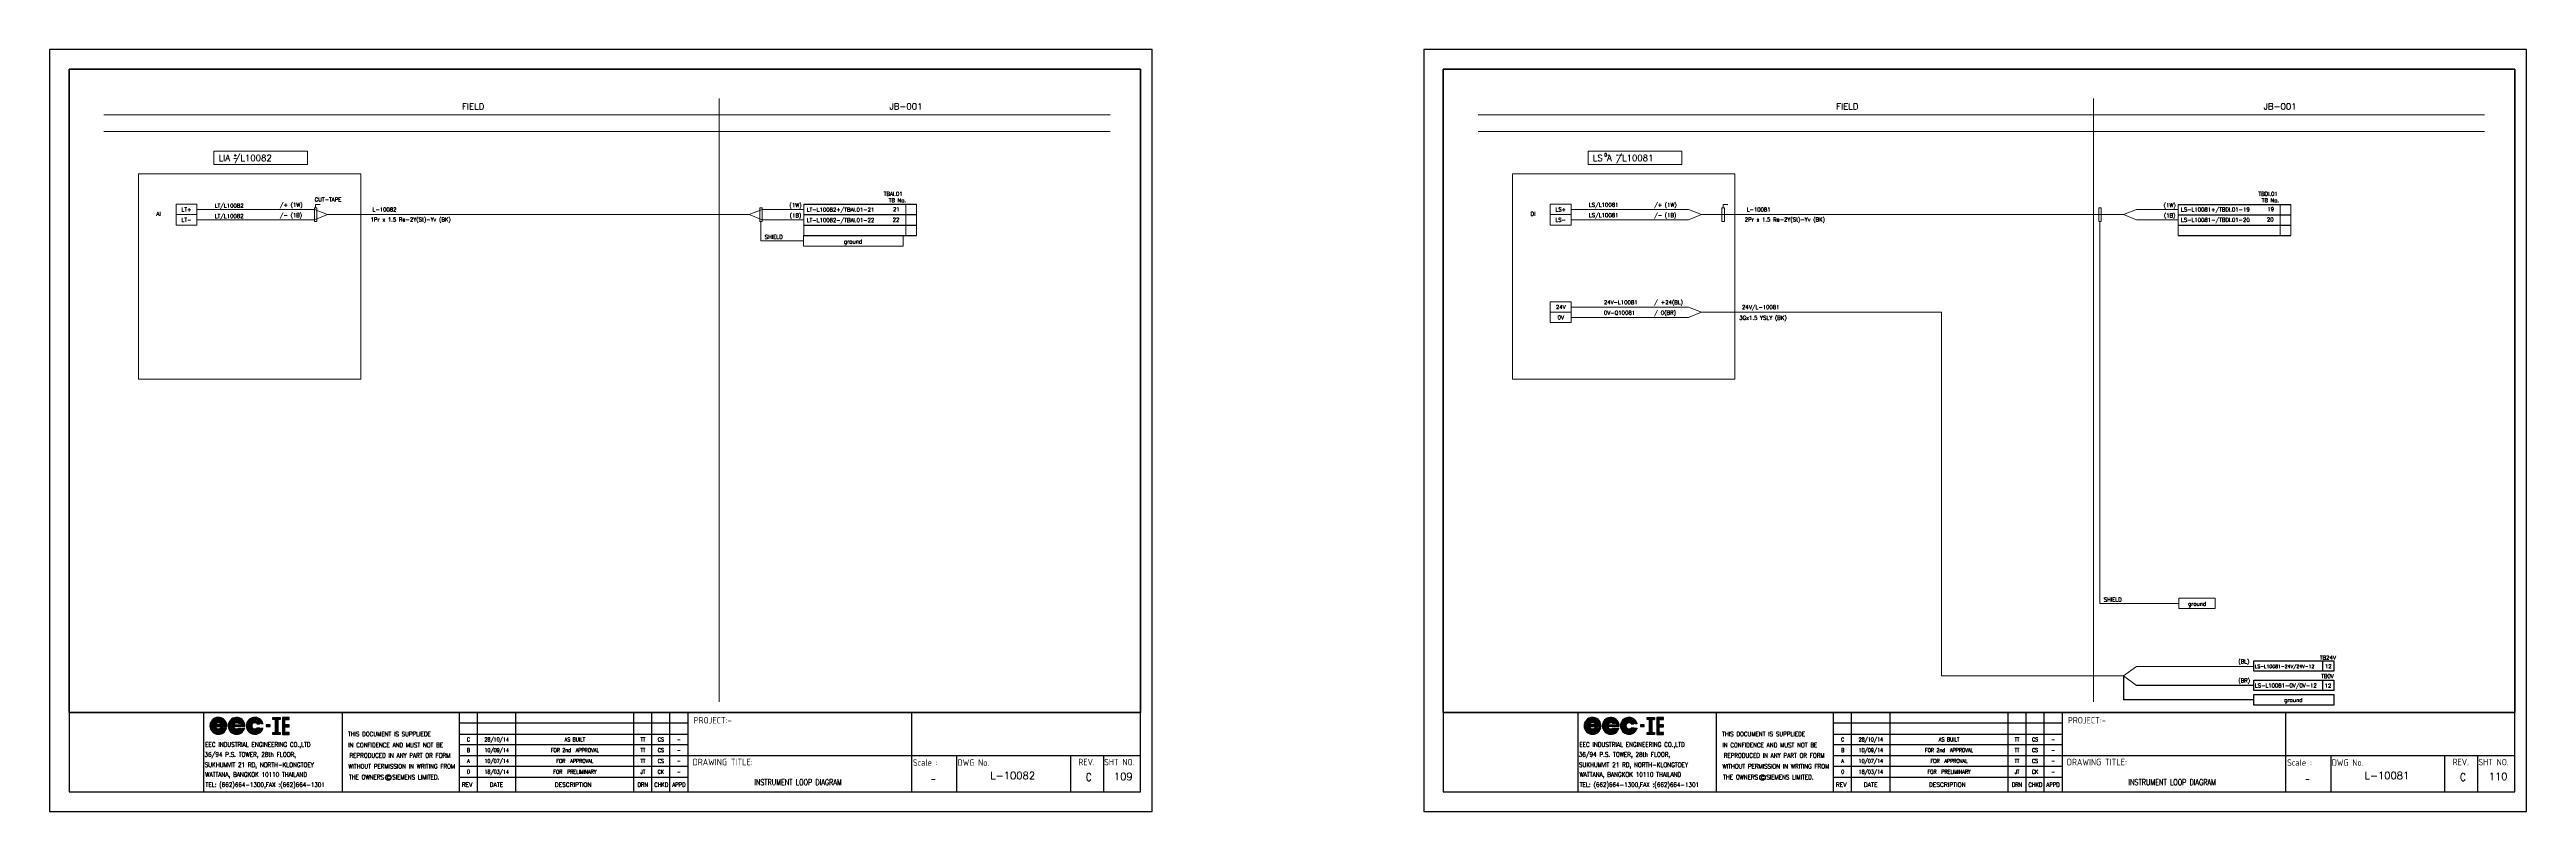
# Model space of a CAD drawing. Header units: millimetres. Extents: x -14942 to 24072, y -50285 to 2207.
# Drawn here: x 5844 to 6794, y -1557 to -1264 of the extents above; entities that cross this region are included whole.
import ezdxf
from ezdxf.enums import TextEntityAlignment as Align

# ---------------------------------------------------------------- set-up
doc = ezdxf.new("R2010")
doc.units = ezdxf.units.MM
doc.header["$MEASUREMENT"] = 0
doc.layers.get('0').update_dxf_attribs({"linetype": 'CONTINUOUS'})
for name, color, linetype in [('52049_PAPER A4$0$Frame_A1', 253, 'CONTINUOUS'), ('BORDER', 3, 'CONTINUOUS'), ('INSTRU', 4, 'CONTINUOUS'), ('INSTRUMENT', 1, 'CONTINUOUS'), ('LINE', 3, 'CONTINUOUS'), ('TEXT', 2, 'CONTINUOUS')]:
    doc.layers.add(name, color=color, linetype=linetype)
doc.styles.add('52049_PAPER A4$0$ISO Proportional', font='isocp.shx')
doc.styles.add('52049_PAPER A4$0$ROMANS', font='isocp.shx')
doc.styles.add('52049_PAPER A4$0$Romans-title', font='romans.shx')
doc.styles.add('ROMANS', font='romans')

# ---------------------------------------------------------------- blocks, each defined once
blk = doc.blocks.new('52049_PAPER A4$0$eec-ie')
at = {"layer": '52049_PAPER A4$0$Frame_A1', "color": 0, "lineweight": -3}
for p, q in [((0, 0), (0.87, 0.87)), ((0, -0.08), (0.3, 0.22)), ((0, -0.16), (0.26, 0.1)), ((0, -0.23), (0.24, 0)), ((0.01, 0.09), (0.78, 0.86)), ((0.04, 0.2), (0.68, 0.83)), ((0.09, 0.32), (0.55, 0.78)), ((0.26, 0.57), (0.3, 0.62)), ((0.34, -0.12), (1, 0.53)), ((0.35, -0.04), (0.92, 0.53)), ((0.35, -0.19), (1.07, 0.52)), ((0.36, 0.05), (0.82, 0.51)), ((0.37, -0.26), (0.66, 0.04)), ((0.39, -0.32), (0.74, 0.04)), ((0.4, 0.17), (0.7, 0.47)), ((0.41, -0.37), (0.82, 0.04)), ((1.69, 0.04), (0.64, 0.04)), ((0.65, 0.57), (0.96, 0.88)), ((0.68, -0.17), (0.9, 0.04)), ((0.76, -0.17), (0.98, 0.04)), ((0.77, 0.62), (1.03, 0.88)), ((0.84, -0.17), (1.05, 0.04)), ((0.87, 0.64), (1.1, 0.87)), ((0.87, 0.25), (1.13, 0.51)), ((0.92, -0.17), (1.13, 0.04)), ((0.95, 0.64), (1.17, 0.86)), ((0.96, 0.26), (1.19, 0.49)), ((1, -0.17), (1.21, 0.04)), ((1.03, 0.64), (1.23, 0.84)), ((1.03, 0.25), (1.24, 0.46)), ((1.07, -0.17), (1.29, 0.04)), ((1.09, 0.24), (1.29, 0.44)), ((1.1, 0.63), (1.29, 0.82)), ((1.15, 0.21), (1.34, 0.4)), ((1.15, -0.17), (1.37, 0.04)), ((1.16, 0.62), (1.35, 0.8)), ((1.19, 0.18), (1.38, 0.37)), ((1.22, 0.6), (1.4, 0.78)), ((1.22, 0.15), (1.54, 0.15)), ((1.23, -0.17), (1.44, 0.04)), ((1.25, 0.15), (1.42, 0.33)), ((1.28, 0.57), (1.45, 0.75)), ((1.31, -0.17), (1.52, 0.04)), ((1.32, 0.15), (1.46, 0.29)), ((1.33, 0.55), (1.5, 0.72)), ((1.38, 0.52), (1.54, 0.69)), ((1.39, -0.17), (1.6, 0.04)), ((1.4, 0.15), (1.49, 0.24)), ((1.42, 0.49), (1.59, 0.65)), ((1.46, 0.45), (1.63, 0.62)), ((1.46, -0.17), (1.68, 0.04)), ((1.48, 0.15), (1.52, 0.19)), ((1.5, 0.41), (1.67, 0.58)), ((1.54, 0.37), (1.71, 0.54)), ((1.54, -0.17), (1.9, 0.18)), ((1.57, 0.33), (1.74, 0.49)), ((1.6, 0.28), (1.77, 0.45)), ((1.62, -0.17), (1.91, 0.12)), ((1.63, 0.23), (1.8, 0.4)), ((1.65, 0.17), (1.83, 0.35)), ((1.67, 0.11), (1.86, 0.3)), ((1.69, 0.05), (1.88, 0.24)), ((1.7, -0.17), (1.93, 0.06)), ((2.09, -0.09), (2.37, 0.19)), ((2.1, -0.01), (2.51, 0.41)), ((2.1, -0.17), (2.34, 0.08)), ((2.11, 0.08), (2.88, 0.86)), ((2.13, 0.18), (2.78, 0.83)), ((2.18, 0.31), (2.65, 0.78)), ((2.31, 0.52), (2.45, 0.65)), ((2.44, -0.05), (3.02, 0.52)), ((2.44, -0.13), (3.1, 0.52)), ((2.45, -0.2), (2.78, 0.13)), ((2.46, 0.04), (2.93, 0.51)), ((2.46, -0.26), (2.76, 0.04)), ((2.48, -0.32), (2.84, 0.04)), ((2.49, 0.15), (2.81, 0.47)), ((2.56, 0.45), (2.97, 0.87)), ((2.72, -0.17), (2.92, 0.04)), ((2.73, 0.04), (3.79, 0.04)), ((2.77, 0.59), (3.06, 0.87)), ((2.79, -0.17), (3, 0.04)), ((2.84, 0.19), (3.17, 0.51)), ((2.87, -0.17), (3.08, 0.04)), ((2.89, 0.63), (3.13, 0.87)), ((2.95, -0.17), (3.15, 0.04)), ((2.98, 0.64), (3.2, 0.86)), ((2.98, 0.26), (3.23, 0.5)), ((3.03, -0.17), (3.23, 0.04)), ((3.06, 0.65), (3.27, 0.85)), ((3.07, 0.26), (3.29, 0.48)), ((3.11, -0.17), (3.31, 0.04)), ((3.14, 0.64), (3.33, 0.83)), ((3.14, 0.25), (3.34, 0.46)), ((3.18, -0.17), (3.39, 0.04)), ((3.2, 0.24), (3.39, 0.43)), ((3.21, 0.63), (3.39, 0.81)), ((3.25, 0.21), (3.44, 0.4)), ((3.26, -0.17), (3.47, 0.04)), ((3.27, 0.62), (3.44, 0.79)), ((3.29, 0.18), (3.48, 0.36)), ((3.62, 0.16), (3.31, 0.16)), ((3.33, 0.6), (3.5, 0.77)), ((3.34, -0.17), (3.54, 0.04)), ((3.36, 0.16), (3.52, 0.32)), ((3.38, 0.57), (3.55, 0.74)), ((3.42, -0.17), (3.62, 0.04)), ((3.43, 0.55), (3.59, 0.71)), ((3.43, 0.16), (3.55, 0.28)), ((3.48, 0.52), (3.64, 0.68)), ((3.5, -0.17), (3.7, 0.04)), ((3.51, 0.16), (3.58, 0.23)), ((3.52, 0.48), (3.68, 0.64)), ((3.57, 0.45), (3.72, 0.61)), ((3.57, -0.17), (3.78, 0.04)), ((3.59, 0.16), (3.61, 0.18)), ((3.6, 0.41), (3.76, 0.57)), ((3.64, 0.37), (3.8, 0.53)), ((3.65, -0.17), (3.99, 0.17)), ((3.67, 0.32), (3.83, 0.48)), ((3.7, 0.27), (3.87, 0.44)), ((3.73, 0.22), (3.9, 0.39)), ((3.73, -0.17), (4, 0.11)), ((3.75, 0.17), (3.92, 0.34)), ((3.77, 0.11), (3.95, 0.28)), ((3.79, 0.05), (3.97, 0.23)), ((3.81, -0.17), (4.02, 0.04)), ((4.18, -0.03), (4.57, 0.36)), ((4.18, -0.11), (4.47, 0.18)), ((4.18, -0.18), (4.43, 0.07)), ((4.19, 0.06), (5, 0.86)), ((4.21, 0.16), (4.9, 0.84)), ((4.25, 0.28), (4.78, 0.8)), ((4.34, 0.45), (4.61, 0.71)), ((4.53, -0.15), (5.2, 0.53)), ((4.53, -0.07), (5.13, 0.53)), ((4.54, 0.02), (5.04, 0.52)), ((4.54, -0.22), (4.86, 0.1)), ((4.57, 0.12), (4.93, 0.49)), ((4.69, 0.48), (5.08, 0.87)), ((4.69, 0.32), (4.73, 0.37)), ((4.88, 0.59), (5.16, 0.88)), ((4.96, 0.2), (5.27, 0.52)), ((4.99, 0.63), (5.24, 0.87)), ((5.08, 0.64), (5.31, 0.86)), ((5.09, 0.25), (5.33, 0.5)), ((5.16, 0.64), (5.37, 0.85)), ((5.17, 0.26), (5.39, 0.48)), ((5.24, 0.64), (5.43, 0.83)), ((5.24, 0.25), (5.44, 0.46)), ((5.3, 0.63), (5.49, 0.82)), ((5.3, 0.23), (5.49, 0.43)), ((5.35, 0.2), (5.54, 0.39)), ((5.37, 0.61), (5.55, 0.79)), ((5.39, 0.17), (5.58, 0.36)), ((5.4, 0.15), (5.72, 0.15)), ((5.42, 0.59), (5.6, 0.77)), ((5.46, 0.15), (5.62, 0.32)), ((5.48, 0.57), (5.65, 0.74)), ((5.53, 0.54), (5.7, 0.71)), ((5.53, 0.15), (5.65, 0.27)), ((5.58, 0.51), (5.74, 0.68)), ((5.61, 0.15), (5.68, 0.23)), ((5.62, 0.47), (5.79, 0.64)), ((5.66, 0.44), (5.83, 0.6)), ((5.69, 0.15), (5.71, 0.18)), ((5.7, 0.4), (5.87, 0.56)), ((5.73, 0.36), (5.9, 0.52)), ((5.77, 0.31), (5.94, 0.48)), ((5.8, 0.26), (5.97, 0.43)), ((5.82, 0.21), (6, 0.38)), ((5.85, 0.15), (6.02, 0.33)), ((6.09, 0.15), (5.85, 0.15)), ((5.92, 0.15), (6.05, 0.28)), ((6, 0.15), (6.07, 0.22)), ((6.08, 0.15), (6.09, 0.16)), ((6.9, 0.04), (6.46, 0.04)), ((6.46, 0.04), (6.46, -0.18)), ((6.46, -0.01), (6.51, 0.04)), ((6.46, -0.09), (6.59, 0.04)), ((6.46, -0.17), (6.66, 0.04)), ((6.52, -0.18), (6.74, 0.04)), ((6.6, -0.18), (6.82, 0.04)), ((6.68, -0.18), (6.9, 0.04)), ((6.9, -0.18), (6.9, 0.04)), ((7.23, 0.68), (7.41, 0.86)), ((7.27, 0.64), (7.49, 0.86)), ((7.35, 0.64), (7.57, 0.86)), ((7.43, 0.64), (7.65, 0.86)), ((7.5, 0.64), (7.72, 0.86)), ((7.51, 0.57), (7.8, 0.86)), ((7.51, 0.49), (7.88, 0.86)), ((7.51, 0.41), (7.96, 0.86)), ((7.51, 0.34), (7.78, 0.61)), ((7.51, 0.26), (7.78, 0.53)), ((7.51, 0.18), (7.78, 0.45)), ((7.51, 0.1), (7.78, 0.38)), ((7.51, 0.02), (7.78, 0.3)), ((7.51, -0.05), (7.78, 0.22)), ((7.51, -0.13), (7.78, 0.14)), ((7.51, -0.21), (7.78, 0.07)), ((7.82, 0.64), (8.04, 0.86)), ((7.89, 0.64), (8.06, 0.81)), ((7.97, 0.64), (8.06, 0.73)), ((8.05, 0.64), (8.06, 0.65)), ((8.33, 0.46), (8.74, 0.86)), ((8.33, 0.54), (8.66, 0.86)), ((8.33, 0.38), (8.82, 0.86)), ((8.33, 0.69), (8.5, 0.86)), ((8.33, 0.62), (8.58, 0.86)), ((8.33, 0.3), (8.61, 0.58)), ((8.33, 0.23), (8.61, 0.5)), ((8.33, 0.15), (8.61, 0.42)), ((8.33, 0.07), (8.61, 0.35)), ((8.33, -0.01), (8.61, 0.27)), ((8.33, -0.09), (8.61, 0.19)), ((8.33, -0.16), (8.61, 0.11)), ((8.33, -0.24), (8.61, 0.03)), ((8.33, -0.4), (8.74, 0.01)), ((8.33, -0.32), (8.66, 0.01)), ((8.33, -0.48), (8.82, 0.01)), ((8.67, 0.64), (8.89, 0.86)), ((8.68, -0.21), (8.9, 0.01)), ((8.75, 0.64), (8.97, 0.86)), ((8.75, -0.21), (8.97, 0.01)), ((8.83, 0.64), (9.05, 0.86)), ((8.83, -0.21), (9.05, 0.01)), ((8.91, 0.64), (9.11, 0.84)), ((8.99, 0.64), (9.11, 0.76)), ((9.06, 0.64), (9.11, 0.69)), ((0.02, -0.3), (0.23, -0.08)), ((0.03, -0.36), (0.23, -0.16)), ((0.05, -0.42), (0.24, -0.23)), ((0.07, -0.47), (0.26, -0.29)), ((0.1, -0.53), (0.27, -0.35)), ((0.12, -0.58), (0.3, -0.4)), ((0.15, -0.63), (0.32, -0.46)), ((0.19, -0.67), (0.35, -0.5)), ((0.22, -0.72), (0.39, -0.55)), ((0.26, -0.76), (0.42, -0.59)), ((0.3, -0.8), (0.46, -0.63)), ((0.34, -0.83), (0.5, -0.67)), ((0.38, -0.87), (0.55, -0.7)), ((0.42, -0.9), (0.59, -0.73)), ((0.44, -0.42), (0.64, -0.22)), ((0.47, -0.47), (0.66, -0.27)), ((0.47, -0.93), (0.65, -0.76)), ((0.5, -0.51), (0.69, -0.32)), ((0.52, -0.96), (0.7, -0.78)), ((0.54, -0.55), (0.73, -0.36)), ((0.58, -0.59), (0.78, -0.39)), ((0.58, -0.98), (0.76, -0.8)), ((0.62, -0.17), (1.94, -0.17)), ((0.63, -0.62), (0.83, -0.42)), ((0.63, -1.01), (0.82, -0.82)), ((0.68, -0.65), (0.89, -0.44)), ((0.69, -1.03), (0.89, -0.83)), ((0.73, -0.67), (0.96, -0.45)), ((0.75, -1.04), (0.96, -0.83)), ((0.79, -0.69), (1.04, -0.44)), ((0.82, -1.05), (1.04, -0.83)), ((0.85, -0.71), (1.19, -0.37)), ((0.89, -1.06), (1.14, -0.81)), ((0.92, -0.72), (1.29, -0.34)), ((0.96, -1.07), (1.25, -0.77)), ((1, -0.72), (1.37, -0.34)), ((1.04, -1.06), (1.76, -0.34)), ((1.09, -0.71), (1.45, -0.34)), ((1.13, -1.05), (1.84, -0.34)), ((1.2, -0.67), (1.53, -0.34)), ((1.54, -0.34), (1.22, -0.34)), ((1.23, -1.03), (1.9, -0.36)), ((1.35, -0.99), (1.86, -0.48)), ((1.53, -0.88), (1.76, -0.66)), ((1.65, -0.38), (1.68, -0.34)), ((1.91, -0.34), (1.66, -0.34)), ((1.78, -0.17), (1.94, -0.01)), ((1.85, -0.17), (1.94, -0.09)), ((1.93, -0.17), (1.94, -0.17)), ((2.1, -0.24), (2.32, -0.02)), ((2.11, -0.3), (2.32, -0.1)), ((2.13, -0.36), (2.32, -0.17)), ((2.15, -0.42), (2.33, -0.24)), ((2.17, -0.48), (2.35, -0.3)), ((2.2, -0.53), (2.37, -0.36)), ((2.22, -0.58), (2.39, -0.42)), ((2.25, -0.63), (2.42, -0.47)), ((2.29, -0.68), (2.45, -0.51)), ((2.32, -0.72), (2.48, -0.56)), ((2.36, -0.76), (2.52, -0.6)), ((2.4, -0.8), (2.56, -0.64)), ((2.44, -0.84), (2.6, -0.68)), ((2.48, -0.87), (2.64, -0.71)), ((2.51, -0.38), (2.71, -0.17)), ((2.53, -0.9), (2.69, -0.74)), ((2.54, -0.43), (2.73, -0.23)), ((2.57, -0.47), (2.76, -0.28)), ((2.58, -0.93), (2.74, -0.77)), ((2.6, -0.51), (2.79, -0.33)), ((2.63, -0.96), (2.8, -0.79)), ((2.64, -0.55), (2.83, -0.37)), ((2.68, -0.98), (2.86, -0.81)), ((2.69, -0.59), (2.87, -0.4)), ((4.02, -0.17), (2.71, -0.17)), ((2.73, -0.62), (2.93, -0.43)), ((2.74, -1.01), (2.92, -0.82)), ((2.78, -0.65), (2.99, -0.44)), ((2.8, -1.02), (2.99, -0.83)), ((2.84, -0.67), (3.06, -0.45)), ((2.86, -1.04), (3.06, -0.84)), ((2.9, -0.69), (3.14, -0.44)), ((2.92, -1.05), (3.14, -0.83)), ((2.96, -0.7), (3.32, -0.35)), ((2.99, -1.06), (3.24, -0.81)), ((3.03, -0.71), (3.39, -0.35)), ((3.07, -1.06), (3.36, -0.77)), ((3.11, -0.71), (3.47, -0.35)), ((3.15, -1.06), (3.86, -0.35)), ((3.2, -0.7), (3.55, -0.35)), ((3.24, -1.04), (3.94, -0.35)), ((3.31, -0.35), (3.62, -0.35)), ((3.32, -0.65), (3.62, -0.36)), ((3.35, -1.02), (3.98, -0.38)), ((3.48, -0.97), (3.93, -0.51)), ((3.74, -0.39), (3.78, -0.35)), ((3.76, -0.35), (3.99, -0.35)), ((3.89, -0.17), (4.02, -0.03)), ((3.96, -0.17), (4.03, -0.11)), ((4.19, -0.25), (4.42, -0.03)), ((4.21, -0.32), (4.41, -0.11)), ((4.22, -0.38), (4.42, -0.18)), ((4.24, -0.44), (4.43, -0.25)), ((4.26, -0.49), (4.45, -0.31)), ((4.29, -0.54), (4.47, -0.37)), ((4.32, -0.59), (4.49, -0.42)), ((4.35, -0.64), (4.52, -0.47)), ((4.38, -0.69), (4.55, -0.52)), ((4.42, -0.73), (4.58, -0.56)), ((4.45, -0.77), (4.62, -0.6)), ((4.49, -0.81), (4.66, -0.64)), ((4.53, -0.84), (4.7, -0.68)), ((4.56, -0.28), (4.8, -0.03)), ((4.58, -0.33), (4.8, -0.11)), ((4.58, -0.88), (4.75, -0.71)), ((4.6, -0.39), (4.81, -0.18)), ((4.62, -0.91), (4.8, -0.74)), ((4.63, -0.44), (4.83, -0.24)), ((4.66, -0.48), (4.86, -0.29)), ((4.67, -0.94), (4.85, -0.77)), ((4.7, -0.52), (4.89, -0.33)), ((4.72, -0.97), (4.9, -0.79)), ((4.74, -0.56), (4.93, -0.37)), ((4.78, -0.6), (4.98, -0.4)), ((4.78, -0.99), (4.96, -0.81)), ((4.83, -0.63), (5.03, -0.43)), ((4.83, -1.01), (5.03, -0.82)), ((4.88, -0.66), (5.09, -0.44)), ((4.89, -1.03), (5.1, -0.83)), ((4.93, -0.68), (5.17, -0.45)), ((4.96, -1.05), (5.17, -0.83)), ((4.99, -0.7), (5.26, -0.43)), ((5.02, -1.06), (5.26, -0.82)), ((5.06, -0.71), (5.43, -0.34)), ((5.09, -1.06), (5.36, -0.8)), ((5.13, -0.72), (5.5, -0.34)), ((5.17, -1.07), (5.49, -0.75)), ((5.21, -0.71), (5.58, -0.34)), ((5.25, -1.06), (5.97, -0.34)), ((5.3, -0.7), (5.66, -0.34)), ((5.35, -1.05), (6.05, -0.34)), ((5.72, -0.34), (5.4, -0.34)), ((5.43, -0.65), (5.71, -0.37)), ((5.45, -1.02), (6.07, -0.4)), ((5.58, -0.96), (6.02, -0.53)), ((5.81, -0.43), (5.89, -0.34)), ((5.85, -0.34), (6.09, -0.34)), ((6.46, -0.18), (6.9, -0.18)), ((6.75, -0.18), (6.9, -0.04)), ((6.83, -0.18), (6.9, -0.12)), ((7.23, -0.95), (7.34, -0.84)), ((7.23, -0.88), (7.26, -0.84)), ((7.23, -1.03), (7.42, -0.84)), ((7.28, -1.07), (7.5, -0.84)), ((7.35, -1.07), (7.78, -0.64)), ((7.43, -1.07), (7.78, -0.71)), ((7.51, -0.29), (7.78, -0.01)), ((7.51, -0.37), (7.78, -0.09)), ((7.51, -0.44), (7.78, -0.17)), ((7.51, -0.52), (7.78, -0.25)), ((7.51, -0.6), (7.78, -0.32)), ((7.51, -0.68), (7.78, -0.4)), ((7.51, -0.76), (7.78, -0.48)), ((7.51, -0.83), (7.78, -0.56)), ((7.51, -1.07), (7.78, -0.79)), ((7.59, -1.07), (7.81, -0.84)), ((7.67, -1.07), (7.89, -0.84)), ((7.74, -1.07), (7.96, -0.84)), ((7.82, -1.07), (8.04, -0.84)), ((7.9, -1.07), (8.06, -0.91)), ((7.98, -1.07), (8.06, -0.98)), ((8.06, -1.07), (8.06, -1.06)), ((8.33, -0.55), (8.61, -0.28)), ((8.33, -0.63), (8.61, -0.36)), ((8.33, -0.71), (8.61, -0.43)), ((8.33, -0.79), (8.61, -0.51)), ((8.33, -0.86), (8.61, -0.59)), ((8.33, -0.94), (8.61, -0.67)), ((8.33, -1.02), (8.61, -0.75)), ((8.37, -1.07), (8.61, -0.82)), ((8.45, -1.07), (8.67, -0.84)), ((8.52, -1.07), (8.74, -0.84)), ((8.6, -1.07), (8.82, -0.84)), ((8.68, -1.07), (8.9, -0.84)), ((8.76, -1.07), (8.98, -0.84)), ((8.84, -1.07), (9.06, -0.84)), ((8.91, -0.21), (9.11, -0.02)), ((8.91, -1.07), (9.11, -0.87)), ((8.99, -0.21), (9.11, -0.09)), ((8.99, -1.07), (9.11, -0.95)), ((9.07, -0.21), (9.11, -0.17)), ((9.07, -1.07), (9.11, -1.03))]:
    blk.add_line(p, q, dxfattribs=at)
for points in [[(7.23, 0.86), (8.06, 0.86), (8.06, 0.64), (7.78, 0.64), (7.78, -0.84), (8.06, -0.84), (8.06, -1.07), (7.23, -1.07), (7.23, -0.84), (7.51, -0.84), (7.51, 0.64), (7.23, 0.64)], [(8.61, 0.01), (8.61, 0.64), (9.11, 0.64), (9.11, 0.86), (8.33, 0.86), (8.33, -1.07), (9.11, -1.07), (9.11, -0.84), (8.61, -0.84), (8.61, -0.21), (9.11, -0.21), (9.11, 0.01)]]:
    blk.add_lwpolyline(points, close=True, dxfattribs=at)
for centre, radius, start, end in [((0.97, -0.09), 0.972, 355.3439, 345.1466), ((0.97, -0.09), 0.737, 10.5243, 340.256), ((0.97, -0.09), 0.623, 23.5697, 336.4303), ((0.97, -0.09), 0.354, 44.7876, 157.6107), ((3.06, -0.09), 0.967, 355.6074, 344.7747), ((3.06, -0.09), 0.742, 10.0766, 339.9937), ((3.06, -0.09), 0.618, 24.2545, 335.7455), ((3.06, -0.09), 0.358, 45.1096, 158.7579), ((5.15, -0.09), 0.972, 14.8534, 345.1466), ((5.15, -0.09), 0.737, 19.744, 340.256), ((5.15, -0.09), 0.623, 23.5697, 336.4303), ((5.15, -0.09), 0.354, 44.7876, 315.2124), ((0.97, -0.09), 0.354, 192.8901, 315.2124), ((3.06, -0.09), 0.358, 191.9242, 314.8904)]:
    blk.add_arc(centre, radius, start, end, dxfattribs=at)
blk = doc.blocks.new('52049_PAPER A4$0$eec logo')
at = {"color": 7, "xscale": 2.786697286423482, "yscale": 2.786697286423482, "zscale": 2.786697286423482}
blk.add_blockref('52049_PAPER A4$0$eec-ie', (50.01, 25.95), dxfattribs=at)
blk = doc.blocks.new('A$C089E5181')
at = {"color": 3}
for p, q in [((-415.5, 38.01), (-4.5, 38.01)), ((-363.94, 38.01), (-363.94, 7.5)), ((-310.77, 38.01), (-310.77, 7.5)), ((-265.75, 7.5), (-265.75, 38.01)), ((-258.85, 7.5), (-258.85, 38.01)), ((-244.11, 7.5), (-244.11, 38.01)), ((-198.84, 7.5), (-198.84, 38.01)), ((-191.95, 7.5), (-191.95, 38.01)), ((-185.05, 7.5), (-185.05, 38.01)), ((-178.16, 38.01), (-178.16, 7.5)), ((-92.38, 38.01), (-92.38, 7.5)), ((-178.16, 21.46), (-4.5, 21.46)), ((-75.06, 21.46), (-75.06, 7.5)), ((-31.4, 21.46), (-31.4, 7.5)), ((-18.75, 21.46), (-18.75, 7.5)), ((-265.75, 13.19), (-178.16, 13.19))]:
    blk.add_line(p, q, dxfattribs=at)
at = {"color": 7}
for p, q in [((-4.5, 38.01), (-96.38, 38.01)), ((-92.38, 38.01), (-92.38, 19.85))]:
    blk.add_line(p, q, dxfattribs=at)
at = {"color": 1}
for p, q in [((-178.16, 33.87), (-265.75, 33.87)), ((-265.75, 29.74), (-178.16, 29.74)), ((-178.16, 25.6), (-265.75, 25.6)), ((-265.75, 21.46), (-178.16, 21.46)), ((-178.16, 17.33), (-265.75, 17.33))]:
    blk.add_line(p, q, dxfattribs=at)
at = {"color": 7}
blk.add_lwpolyline([(0, 0), (0, 292.5), (-423, 292.5), (-423, 0)], close=True, dxfattribs=at)
blk.add_lwpolyline([(-415.5, 285), (-4.5, 285), (-4.5, 38.01), (-415.5, 38.01)], close=True)
at = {"color": 3}
blk.add_lwpolyline([(-4.5, 7.5), (-4.5, 285), (-415.5, 285), (-415.5, 7.5)], close=True, dxfattribs=at)
at = {"color": 2}
blk.add_circle((-293.05, 13.05), 1.05, dxfattribs=at)
at = {"color": 3, "xscale": 1.200000000000001, "yscale": 1.200000000000001, "zscale": 1.200000000000001}
blk.add_blockref('52049_PAPER A4$0$eec logo', (-421.49, 2.05), dxfattribs=at)
at = {"color": 2, "style": '52049_PAPER A4$0$Romans-title', "width": 0.8}
for s, p in [('THIS DOCUMENT IS SUPPLIEDE', (-292.63, 29.75)), ('IN CONFIDENCE AND MUST NOT BE', (-290.24, 25.51)), (' REPRODUCED IN ANY PART OR FORM', (-289.1, 21.53)), ('THE OWNERS   SIEMENS LIMITED. ', (-290.28, 13.22)), (' WITHOUT PERMISSION IN WRITING FROM ', (-287.9, 17.35))]:
    blk.add_text(s, height=1.75, dxfattribs=at).set_placement(p, align=Align.MIDDLE)
at = {"color": 2}
for s, height, style, width, p in [('28/10/14', 1.5, '52049_PAPER A4$0$Romans-title', 0.8, (-251.48, 27.67)), ('A', 1.5, '52049_PAPER A4$0$Romans-title', 0.8, (-262.3, 19.39)), ('C', 1.5, '52049_PAPER A4$0$Romans-title', 0.8, (-262.3, 27.67)), ('B', 1.5, '52049_PAPER A4$0$Romans-title', 0.8, (-262.3, 23.53)), ('10/09/14', 1.5, '52049_PAPER A4$0$Romans-title', 0.8, (-251.48, 23.53)), ('10/07/14', 1.5, '52049_PAPER A4$0$Romans-title', 0.8, (-251.48, 19.39)), ('FOR 2nd  APPROVAL', 1.5, '52049_PAPER A4$0$Romans-title', 0.8, (-221.48, 23.53)), ('FOR  APPROVAL', 1.5, '52049_PAPER A4$0$Romans-title', 0.8, (-221.48, 19.39)), ('AS BUILT', 1.5, '52049_PAPER A4$0$Romans-title', 0.8, (-221.48, 27.67)), ('TT', 1.5, '52049_PAPER A4$0$Romans-title', 0.8, (-195.39, 27.67)), ('TT', 1.5, '52049_PAPER A4$0$Romans-title', 0.8, (-195.39, 23.53)), ('TT', 1.5, '52049_PAPER A4$0$Romans-title', 0.8, (-195.39, 19.39)), ('CS', 1.5, '52049_PAPER A4$0$Romans-title', 0.8, (-188.5, 27.67)), ('CS', 1.5, '52049_PAPER A4$0$Romans-title', 0.8, (-188.5, 23.53)), ('CS', 1.5, '52049_PAPER A4$0$Romans-title', 0.8, (-188.5, 19.39)), ('-', 1.5, '52049_PAPER A4$0$Romans-title', 0.8, (-181.6, 27.67)), ('-', 1.5, '52049_PAPER A4$0$Romans-title', 0.8, (-181.6, 23.53)), ('-', 1.5, '52049_PAPER A4$0$Romans-title', 0.8, (-181.6, 19.39)), ('Scale :', 2.482, '52049_PAPER A4$0$ROMANS', 0.9, (-87.06, 18.78)), ('DWG No.', 2.482, '52049_PAPER A4$0$ROMANS', 0.9, (-68.61, 18.78)), ('REV.', 2.482, '52049_PAPER A4$0$ROMANS', 0.9, (-25.21, 18.99)), ('SHT NO.', 2.482, '52049_PAPER A4$0$ROMANS', 0.9, (-12.64, 18.96)), ('0', 1.5, '52049_PAPER A4$0$Romans-title', 0.8, (-262.3, 15.26)), ('18/03/14', 1.5, '52049_PAPER A4$0$Romans-title', 0.8, (-251.48, 15.26)), ('FOR  PRELIMINARY', 1.5, '52049_PAPER A4$0$Romans-title', 0.8, (-221.48, 15.26)), ('JT', 1.5, '52049_PAPER A4$0$Romans-title', 0.8, (-195.39, 15.26)), ('CK', 1.5, '52049_PAPER A4$0$Romans-title', 0.8, (-188.5, 15.26)), ('-', 1.5, '52049_PAPER A4$0$Romans-title', 0.8, (-181.6, 15.26)), ('-', 2.25, '52049_PAPER A4$0$Romans-title', 0.8, (-84, 12.48)), ('C', 3, '52049_PAPER A4$0$Romans-title', 0.8, (-24.36, 13.21))]:
    blk.add_text(s, height=height, dxfattribs=dict(at, style=style, width=width)).set_placement(p, align=Align.MIDDLE_CENTER)
at = {"color": 2, "style": '52049_PAPER A4$0$ISO Proportional'}
for s, height, p in [('PROJECT:-', 2.482, (-168.61, 35.02)), ('DRAWING TITLE:', 2.4821, (-164.78, 18.99))]:
    blk.add_text(s, height=height, dxfattribs=at).set_placement(p, align=Align.MIDDLE_CENTER)
at = {"color": 2, "style": '52049_PAPER A4$0$Romans-title'}
for s, height, width, p in [('36/94 P.S. TOWER, 28th FLOOR,', 1.75, 0.9, (-363.55, 21.03, -1.75)), ('EEC INDUSTRIAL ENGINEERING CO.,LTD', 1.75, 0.9, (-363.31, 24.81)), ('SUKHUMVIT 21 RD, NORTH-KLONGTOEY', 1.75, 0.9, (-363.45, 17.05, -1.75)), ('WATTANA, BANGKOK 10110 THAILAND ', 1.75, 0.9, (-363.25, 13.31, -1.75)), ('TEL: (662)664-1300,FAX :(662)664-1301', 1.75, 0.9, (-363.14, 9.42, -1.75)), ('DRN', 1.655, 0.8, (-197.44, 9.49)), ('CHKD', 1.655, 0.8, (-191.03, 9.49)), ('APPD', 1.655, 0.8, (-184.14, 9.49))]:
    blk.add_text(s, height=height, dxfattribs=dict(at, width=width)).set_placement(p)
blk.add_text('C', height=1.19, dxfattribs=at).set_placement((-293.05, 13.05), align=Align.MIDDLE)
for s, height, p in [('REV', 1.655, (-264.9, 9.49)), ('DATE', 1.655, (-254.17, 9.49)), ('DESCRIPTION', 1.6548, (-229.2, 9.49))]:
    blk.add_text(s, height=height, dxfattribs=at).set_placement(p)
at = {"layer": 'TEXT', "style": 'ROMANS', "width": 0.8}
blk.add_text('INSTRUMENT LOOP DIAGRAM ', height=2.25, dxfattribs=at).set_placement((-135.27, 11.24), align=Align.MIDDLE_CENTER)
blk = doc.blocks.new('Box')
at = {"layer": 'INSTRU', "color": 7, "lineweight": 13}
for p, q in [((660.48, -1853.29), (660.48, -1865.26)), ((699.59, -1853.29), (699.59, -1865.26)), ((703.72, -1853.29), (703.72, -1865.26))]:
    blk.add_line(p, q, dxfattribs=at)
at = {"layer": 'INSTRUMENT', "color": 7}
for p, q in [((660.48, -1853.29), (703.72, -1853.29)), ((660.48, -1857.28), (703.72, -1857.28)), ((660.48, -1861.27), (703.72, -1861.27)), ((660.48, -1865.26), (703.72, -1865.26))]:
    blk.add_line(p, q, dxfattribs=at)
blk = doc.blocks.new('AA')
at = {"layer": 'INSTRU', "color": 7, "lineweight": 13}
for p, q in [((660.4, -1836.06), (674.52, -1836.06)), ((660.4, -1836.06), (660.4, -1840.06)), ((660.41, -1840.06), (698.6, -1840.06)), ((667.71, -1836.06), (698.6, -1836.06)), ((698.6, -1836.06), (698.6, -1840.06))]:
    blk.add_line(p, q, dxfattribs=at)
at = {"layer": 'TEXT', "color": 7, "lineweight": 13, "style": 'ROMANS'}
blk.add_text('ground', height=1.5, dxfattribs=at).set_placement((675.86, -1839.1))
blk = doc.blocks.new('OO')
at = {"layer": 'INSTRUMENT', "color": 7}
blk.add_line((715.86, -2010.2), (715.86, -2014.19), dxfattribs=at)
blk.add_lwpolyline([(689.59, -2010.2), (720.26, -2010.2), (720.26, -2014.19), (689.59, -2014.19)], close=True, dxfattribs=at)
blk = doc.blocks.new('444')
at = {"layer": 'INSTRUMENT', "color": 7}
blk.add_lwpolyline([(850.71, -1511.74), (881.38, -1511.74), (881.38, -1515.73), (850.71, -1515.73)], close=True, dxfattribs=at)
at = {"layer": 'TEXT', "color": 7, "lineweight": 13, "style": 'ROMANS'}
blk.add_text('ground', height=1.5, dxfattribs=at).set_placement((862.34, -1514.57))

msp = doc.modelspace()

# ---------------------------------------------------------------- linework, layer by layer
at = {"layer": 'BORDER', "color": 7, "lineweight": 13}
for p, q in [((5864.97, -1289.28), (6251, -1289.28)), ((6392.09, -1289.28), (6778.12, -1289.28)), ((5864.97, -1295.58), (6251, -1295.58)), ((6392.09, -1295.58), (6778.12, -1295.58))]:
    msp.add_line(p, q, dxfattribs=at)
at = {"layer": 'BORDER', "color": 7, "lineweight": 13, "ltscale": 2.5}
for p, q in [((6101, -1282.98), (6101, -1514.52)), ((6628.12, -1282.98), (6628.12, -1514.52))]:
    msp.add_line(p, q, dxfattribs=at)
at = {"layer": 'INSTRU', "color": 7, "lineweight": 13}
for p, q in [((5892.67, -1323.54), (5900.67, -1323.54)), ((5892.67, -1323.54), (5892.67, -1327.54)), ((5892.67, -1327.54), (5900.67, -1327.54)), ((5892.67, -1327.54), (5892.67, -1331.54)), ((5900.67, -1323.54), (5900.67, -1327.54)), ((5900.67, -1327.54), (5900.67, -1331.54)), ((6419.78, -1323.54), (6427.78, -1323.54)), ((6419.78, -1323.54), (6419.78, -1327.54)), ((6419.78, -1327.54), (6427.78, -1327.54)), ((6419.78, -1327.54), (6419.78, -1331.54)), ((6427.78, -1323.54), (6427.78, -1327.54)), ((6427.78, -1327.54), (6427.78, -1331.54)), ((5892.67, -1331.54), (5900.67, -1331.54)), ((5892.67, -1331.54), (5900.67, -1331.54)), ((6419.78, -1331.54), (6427.78, -1331.54)), ((6419.78, -1331.54), (6427.78, -1331.54)), ((6419.78, -1361), (6427.78, -1361)), ((6419.78, -1361), (6427.78, -1361)), ((6419.78, -1361), (6427.78, -1361)), ((6419.78, -1361), (6419.78, -1365)), ((6419.78, -1365), (6419.78, -1369)), ((6419.78, -1365), (6427.78, -1365)), ((6427.78, -1361), (6427.78, -1365)), ((6427.78, -1365), (6427.78, -1369)), ((6419.78, -1369), (6427.78, -1369)), ((6660.82, -1474.72), (6674.82, -1474.72)), ((6660.82, -1474.72), (6660.82, -1478.72)), ((6660.82, -1478.72), (6674.82, -1478.72)), ((6674.82, -1474.72), (6674.82, -1478.72))]:
    msp.add_line(p, q, dxfattribs=at)
at = {"layer": 'INSTRUMENT', "color": 7}
for p, q in [((6639.64, -1504.57), (6639.64, -1513.77)), ((6689.68, -1508.22), (6644.67, -1508.22)), ((6689.7, -1513.77), (6639.64, -1513.77))]:
    msp.add_line(p, q, dxfattribs=at)
at = {"layer": 'LINE', "color": 7, "lineweight": 13}
for p, q in [((5907.15, -1303.14), (5943.12, -1303.14)), ((5907.15, -1303.14), (5907.15, -1308.35)), ((5907.15, -1308.35), (5943.12, -1308.35)), ((5943.12, -1303.14), (5943.12, -1308.35)), ((6434.27, -1303.14), (6470.24, -1303.14)), ((6434.27, -1303.14), (6434.27, -1308.35)), ((6434.27, -1308.35), (6470.24, -1308.35)), ((6470.24, -1303.14), (6470.24, -1308.35)), ((5900.67, -1325.54), (5945.69, -1325.54)), ((5900.67, -1329.54), (5945.69, -1329.54)), ((5945.69, -1324.94), (5945.69, -1330.14)), ((5945.69, -1324.94), (5946.69, -1324.94)), ((5950.69, -1327.54), (5945.69, -1325.54)), ((5945.69, -1329.54), (5950.69, -1327.54)), ((5945.69, -1330.14), (5946.69, -1330.14)), ((5946.19, -1323.6), (5947.9, -1323.6)), ((5946.69, -1324.94), (5946.69, -1330.14)), ((5950.69, -1327.54), (6112.52, -1327.54)), ((6112.52, -1327.54), (6117.52, -1325.54)), ((6112.52, -1327.54), (6117.52, -1329.54)), ((6117.52, -1324.94), (6116.52, -1324.94)), ((6116.52, -1324.94), (6116.52, -1330.14)), ((6117.52, -1330.14), (6116.52, -1330.14)), ((6117.02, -1330.14), (6117.02, -1337.54)), ((6117.52, -1324.94), (6117.52, -1330.14)), ((6133.46, -1325.54), (6117.52, -1325.54)), ((6133.46, -1329.54), (6117.52, -1329.54)), ((6427.78, -1325.54), (6472.8, -1325.54)), ((6427.78, -1329.54), (6472.8, -1329.54)), ((6477.8, -1327.54), (6472.8, -1325.54)), ((6472.8, -1329.54), (6477.8, -1327.54)), ((6477.8, -1327.54), (6639.64, -1327.54)), ((6485.64, -1324.94), (6485.64, -1330.14)), ((6485.64, -1324.94), (6486.64, -1324.94)), ((6485.64, -1330.14), (6486.64, -1330.14)), ((6486.14, -1323.6), (6487.85, -1323.6)), ((6486.64, -1324.94), (6486.64, -1330.14)), ((6631.14, -1324.94), (6630.14, -1324.94)), ((6630.14, -1324.94), (6630.14, -1330.14)), ((6631.14, -1330.14), (6630.14, -1330.14)), ((6630.64, -1330.14), (6630.64, -1476.75)), ((6631.14, -1324.94), (6631.14, -1330.14)), ((6639.64, -1327.54), (6644.64, -1325.54)), ((6639.64, -1327.54), (6644.64, -1329.54)), ((6660.58, -1325.54), (6644.64, -1325.54)), ((6660.58, -1329.54), (6644.64, -1329.54)), ((6133.38, -1337.54), (6117.02, -1337.54)), ((6427.78, -1363), (6472.8, -1363)), ((6427.78, -1367), (6472.8, -1367)), ((6477.8, -1365), (6472.8, -1363)), ((6472.8, -1367), (6477.8, -1365)), ((6477.8, -1365), (6569.89, -1365)), ((6660.82, -1476.75), (6630.64, -1476.75)), ((6639.62, -1504.59), (6644.62, -1500.94)), ((6689.64, -1500.93), (6644.62, -1500.93)), ((6639.64, -1504.57), (6569.89, -1504.57)), ((6644.67, -1508.22), (6639.62, -1504.59))]:
    msp.add_line(p, q, dxfattribs=at)
at = {"layer": 'LINE', "color": 7, "lineweight": 13, "ltscale": 8}
for p, q in [((5878.24, -1390.66), (5878.24, -1311.93)), ((5963.47, -1311.93), (5878.24, -1311.93)), ((5963.47, -1390.66), (5963.47, -1311.93)), ((6405.35, -1390.66), (6405.35, -1311.93)), ((6490.58, -1311.93), (6405.35, -1311.93)), ((6490.58, -1390.66), (6490.58, -1311.93)), ((5963.47, -1390.66), (5878.24, -1390.66)), ((6490.58, -1390.66), (6405.35, -1390.66))]:
    msp.add_line(p, q, dxfattribs=at)
at = {"layer": 'TEXT', "color": 7, "lineweight": 13}
for p, q in [((5946.19, -1324.94), (5946.19, -1323.6)), ((6486.14, -1324.94), (6486.14, -1323.6)), ((6569.89, -1365), (6569.89, -1504.57))]:
    msp.add_line(p, q, dxfattribs=at)

# ---------------------------------------------------------------- block references
at = {"layer": 'INSTRUMENT', "color": 1}
for name, p in [('Box', (5472.94, 529.74)), ('Box', (6000.13, 529.71)), ('AA', (5472.98, 500.46)), ('OO', (6000.08, 511.37)), ('OO', (6000.08, 504.01))]:
    msp.add_blockref(name, p, dxfattribs=at)
at = {"layer": 'INSTRUMENT', "color": 7}
msp.add_blockref('444', (5838.99, -0.04), dxfattribs=at)
at = {"layer": 'LINE', "color": 7, "lineweight": 13}
for p in [(6267.11, -1556.65), (6794.23, -1556.65)]:
    msp.add_blockref('A$C089E5181', p, dxfattribs=at)

# ---------------------------------------------------------------- texts
at = {"layer": 'TEXT', "color": 7, "lineweight": 13, "style": 'ROMANS'}
for s, height, p in [('FIELD', 2.4, (6002.33, -1287.21)), ('JB-001', 2.4, (6166.3, -1287.21)), ('FIELD', 2.4, (6529.44, -1287.21)), ('JB-001', 2.4, (6693.41, -1287.21)), ('LIA /L10082', 2.4, (5908.99, -1306.96)), ('-', 1.21, (5914.66, -1306.48)), ('+', 1.21, (5914.67, -1305.39)), ('LS A /L10081', 2.4, (6436.1, -1306.96)), ('0-', 1.209, (6440.49, -1305.21)), ('--', 1.209, (6444.82, -1305.2)), ('TBAI.01 ', 1.5, (6164.09, -1320.3)), ('TBDI.01 ', 1.5, (6691.4, -1320.3)), ('AI', 1.5, (5885.09, -1327.98)), ('LT/L10082', 1.5, (5907.47, -1324.84)), ('LT/L10082', 1.5, (5907.47, -1328.84)), ('/+ (1W)', 1.5, (5932.46, -1324.5)), ('/- (1B)', 1.5, (5932.46, -1328.5)), ('CUT-TAPE', 1.5, (5945.86, -1322.49)), (' 1Pr x 1.5 Re-2Y(St)-Yv (BK)', 1.5, (5966.25, -1330.17)), ('L-10082', 1.5, (5968, -1326.32)), ('(1W)', 1.5, (6127.95, -1324.63)), ('(1B)', 1.5, (6128.05, -1328.58)), ('LT-L10082+/TBAI.01-21', 1.5, (6134.58, -1326.38)), ('LT-L10082-/TBAI.01-22', 1.5, (6134.58, -1330.38)), ('TB No.', 1.5, (6166, -1322.8)), ('22', 1.5, (6167.56, -1330.24)), ('21', 1.5, (6167.69, -1326.24)), ('DI', 1.5, (6412.2, -1327.98)), ('LS/L10081', 1.5, (6434.59, -1324.5)), ('LS/L10081', 1.5, (6434.59, -1328.5)), ('/+ (1W)', 1.5, (6459.58, -1324.5)), ('/- (1B)', 1.5, (6459.58, -1328.5)), (' 2Pr x 1.5 Re-2Y(St)-Yv (BK)', 1.5, (6493.37, -1330.17)), ('L-10081', 1.5, (6495.11, -1326.32)), ('(1W)', 1.5, (6655.06, -1324.63)), ('(1B)', 1.5, (6655.17, -1328.58)), ('LS-L10081+/TBDI.01-19', 1.5, (6661.71, -1326.3)), ('LS-L10081-/TBDI.01-20', 1.5, (6661.71, -1330.3)), ('TB No.', 1.5, (6692.66, -1322.8)), ('20', 1.5, (6694.69, -1330.16)), ('19', 1.5, (6694.83, -1326.16)), ('SHIELD', 1.5, (6118.46, -1336.85)), ('24V-L10081', 1.5, (6440.34, -1361.95)), ('0V-Q10081', 1.5, (6440.34, -1365.95)), ('/', 1.5, (6459.58, -1361.95)), ('/', 1.5, (6459.58, -1365.95)), ('0(BR)', 1.5, (6462.18, -1365.95)), ('+24(BL)', 1.5, (6462.18, -1361.95)), ('3Gx1.5 YSLY (BK)', 1.5, (6492.27, -1367.87)), ('24V/L-10081', 1.5, (6493.37, -1363.77)), ('SHIELD', 1.5, (6632.08, -1476.06)), ('ground', 1.5, (6664.41, -1477.68)), ('(BL)', 1.5, (6683.72, -1499.79)), ('LS-L10081-24V/24V-12', 1.3, (6690.03, -1501.6)), ('TB24V', 1.5, (6715.01, -1498.33)), ('(BR)', 1.5, (6683.72, -1507.12)), ('LS-L10081-0V/0V-12', 1.5, (6690.03, -1509.02)), ('TB0V', 1.5, (6715.5, -1505.42)), ('L-10082', 2.8, (6204.99, -1544.25)), ('L-10081', 2.8, (6732.1, -1544.25))]:
    msp.add_text(s, height=height, dxfattribs=at).set_placement(p)
for s, height, p in [('LT+', 1.5, (5896.67, -1325.54)), ('LT-', 1.5, (5896.67, -1329.54)), ('LS+', 1.5, (6423.78, -1325.54)), ('LS-', 1.5, (6423.78, -1329.54)), ('24V', 1.5, (6423.78, -1363)), ('0V', 1.5, (6423.78, -1367)), ('12', 1.5, (6718.19, -1500.94)), ('12', 1.5, (6718.09, -1508.36)), ('109', 2.8, (6255.97, -1543.22)), ('110', 2.8, (6783.33, -1543.17))]:
    msp.add_text(s, height=height, dxfattribs=at).set_placement(p, align=Align.MIDDLE)

doc.saveas('drawing.dxf')
